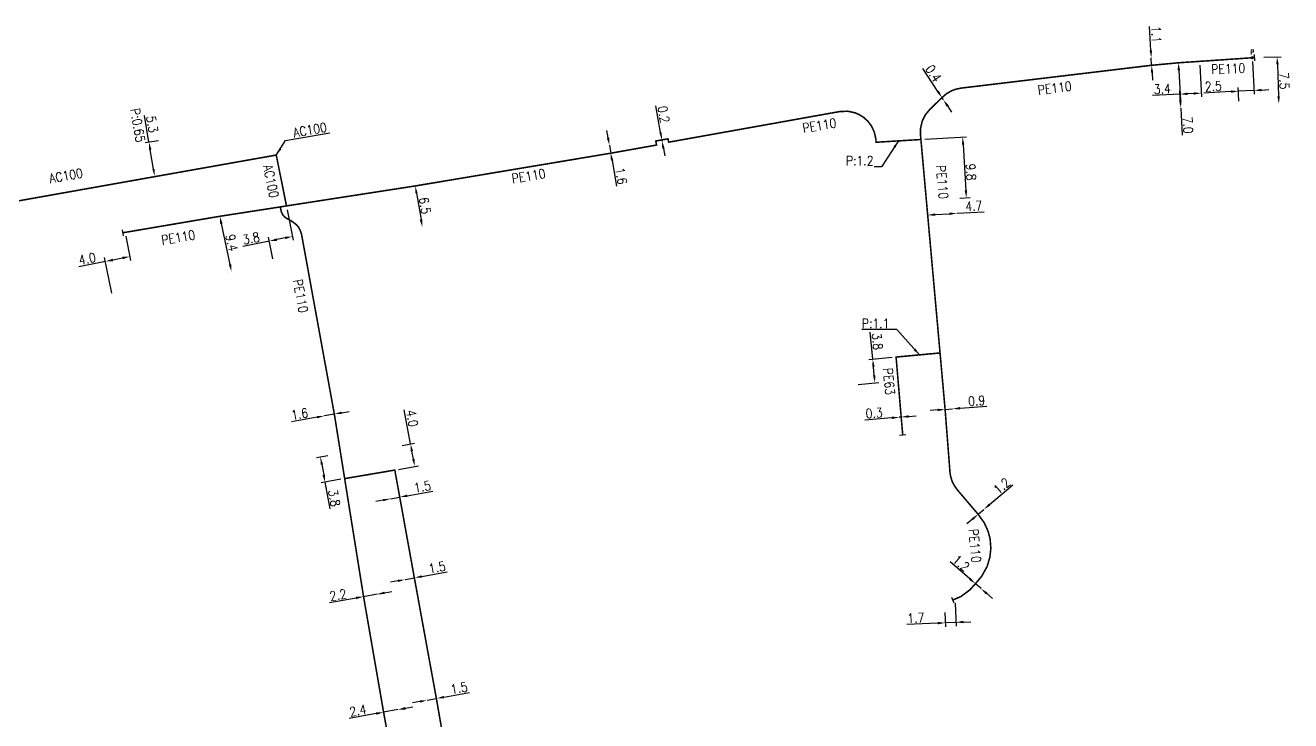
# Model space of a CAD drawing. Header units: millimetres. Extents: x 115991 to 117009, y 129000 to 129990.
# Drawn here: x 116543.3 to 116746.7, y 129659.3 to 129771.2 of the extents above; entities that cross this region are included whole.
import ezdxf
from ezdxf.enums import TextEntityAlignment as Align

# ---------------------------------------------------------------- set-up
doc = ezdxf.new("R2010")
doc.units = ezdxf.units.MM
doc.header["$PDMODE"] = 34
doc.linetypes.add('L_25_AP', pattern=[2000, 1000, 1000])
doc.linetypes.add('L_25_PE', pattern=[2000, 1000, 1000])
doc.layers.get('0').update_dxf_attribs({"linetype": 'CONTINUOUS'})
doc.layers.get('DEFPOINTS').update_dxf_attribs({"linetype": 'CONTINUOUS'})
for name, color, linetype in [('L_150', 1, 'CONTINUOUS'), ('L_300', 7, 'CONTINUOUS'), ('L_340', 7, 'CONTINUOUS')]:
    doc.layers.add(name, color=color, linetype=linetype)
doc.styles.add('G_ROMANS', font='ROMANS.SHX', dxfattribs={"width": 0.75})
doc.styles.get("Standard").update_dxf_attribs({"font": 'romans.shx', "width": 0.85})
doc.dimstyles.get("Standard").update_dxf_attribs({"dimtxt": 1.5, "dimasz": 1.2, "dimexe": 0.625, "dimexo": 0.625, "dimgap": 0.25, "dimtad": 1, "dimdec": 1, "dimzin": 0, "dimdsep": 46, "dimtxsty": 'Standard', "dimcen": -0.5, "dimadec": 0, "dimazin": 0, "dimtfac": 1, "dimtdec": 1, "dimtmove": 0, "dimatfit": 3, "dimfxl": 0, "dimtolj": 1, "dimtzin": 0, "dimarcsym": 0})

# ---------------------------------------------------------------- blocks, each defined once
blk = doc.blocks.new('*D20')
at = {"layer": 'DEFPOINTS', "color": 0, "linetype": 'Continuous', "transparency": 16777216}
for p in [(116741.75, 129766.02), (116744.78, 129758.59), (116744.78, 129758.59)]:
    blk.add_point(p, dxfattribs=at)
at = {"layer": 'L_340', "color": 0, "linetype": 'Continuous', "lineweight": -2, "transparency": 16777216}
for p, q in [((116742.38, 129766.04), (116745.13, 129766.14)), ((116744.55, 129764.92), (116744.73, 129759.79))]:
    blk.add_line(p, q, dxfattribs=at)
at = {"layer": 'L_340', "color": 0, "linetype": 'Continuous', "transparency": 16777216}
for points in [[(116744.75, 129764.93), (116744.35, 129764.91), (116744.5, 129766.12)], [(116744.93, 129759.79), (116744.53, 129759.78), (116744.78, 129758.59)]]:
    blk.add_solid(points, dxfattribs=at)
at = {"layer": 'L_340', "color": 0, "linetype": 'Continuous', "transparency": 16777216, "insert": (116745.64, 129762.26), "char_height": 1.5, "attachment_point": 5, "rotation": 272.0991}
blk.add_mtext('\\A1;7.5', dxfattribs=at)
blk = doc.blocks.new('L_300_12')
at = {"color": 0, "linetype": 'Continuous', "const_width": 0.497, "flags": 128}
blk.add_lwpolyline([(-0.25, 0, 1), (0.25, 0, 1)], format="xyb", close=True, dxfattribs=at)
at = {"color": 0, "linetype": 'Continuous', "style": 'G_ROMANS', "width": 0.75}
blk.add_text('P', height=1.5, dxfattribs=at).set_placement((0, 1.85), align=Align.MIDDLE)
at = {"color": 0, "linetype": 'Continuous', "style": 'G_ROMANS', "width": 0.75, "flags": 3}
for tag, p in [('DEF_COUP', (0, -7.5)), ('DEF_LEG', (0, -5)), ('DEF_TYPE', (0, -10))]:
    blk.add_attdef(tag, text='', height=1.2, dxfattribs=at).set_placement(p, align=Align.MIDDLE)
blk = doc.blocks.new('*D21')
at = {"layer": 'DEFPOINTS', "color": 0, "linetype": 'Continuous', "transparency": 16777216}
for p in [(116732.03, 129765.39), (116728.9, 129760.11), (116729.02, 129757.87)]:
    blk.add_point(p, dxfattribs=at)
at = {"layer": 'L_150', "color": 0, "linetype": 'Continuous', "lineweight": -2, "transparency": 16777216}
for p, q in [((116732.07, 129764.77), (116732.33, 129759.66)), ((116728.9, 129760.11), (116724.48, 129759.88)), ((116728.98, 129758.5), (116728.87, 129760.73)), ((116731.1, 129760.22), (116730.1, 129760.17))]:
    blk.add_line(p, q, dxfattribs=at)
at = {"layer": 'L_150', "color": 0, "linetype": 'Continuous', "transparency": 16777216}
for points in [[(116730.09, 129760.37), (116730.11, 129759.97), (116728.9, 129760.11)], [(116731.09, 129760.42), (116731.11, 129760.02), (116732.3, 129760.28)]]:
    blk.add_solid(points, dxfattribs=at)
at = {"layer": 'L_150', "color": 0, "linetype": 'Continuous', "transparency": 16777216, "insert": (116726.04, 129760.96), "char_height": 1.5, "attachment_point": 5, "rotation": 2.9325}
blk.add_mtext('\\A1;3.4', dxfattribs=at)
blk = doc.blocks.new('L_340_07')
at = {"color": 0, "linetype": 'Continuous', "const_width": 0.25, "flags": 128}
blk.add_lwpolyline([(0, 0), (1.25, 0)], dxfattribs=at)
at = {"color": 0, "linetype": 'Continuous', "flags": 128}
blk.add_lwpolyline([(1.25, -0.5), (1.25, 0.5)], dxfattribs=at)
at = {"color": 0, "linetype": 'Continuous', "style": 'G_ROMANS', "width": 0.75, "flags": 3}
for tag, p in [('DEF_LEG', (0.72, -3.47)), ('DEF_COUP', (0.72, -5.97)), ('DEF_TYPE', (0.72, -8.47))]:
    blk.add_attdef(tag, text='', height=1.2, dxfattribs=at).set_placement(p, align=Align.MIDDLE)
blk = doc.blocks.new('*D22')
at = {"layer": 'DEFPOINTS', "color": 0, "linetype": 'Continuous', "transparency": 16777216}
for p in [(116740.51, 129765.97), (116740.78, 129760.71), (116738.39, 129758.35)]:
    blk.add_point(p, dxfattribs=at)
at = {"layer": 'L_300', "color": 0, "linetype": 'Continuous', "lineweight": -2, "transparency": 16777216}
for p, q in [((116740.54, 129765.35), (116740.81, 129760.09)), ((116737.08, 129760.52), (116732.71, 129760.3)), ((116738.36, 129758.98), (116738.24, 129761.21)), ((116740.78, 129760.71), (116738.28, 129760.59)), ((116741.97, 129760.78), (116743.17, 129760.84))]:
    blk.add_line(p, q, dxfattribs=at)
at = {"layer": 'L_300', "color": 0, "linetype": 'Continuous', "transparency": 16777216}
for points in [[(116737.07, 129760.72), (116737.09, 129760.33), (116738.28, 129760.59)], [(116741.96, 129760.98), (116741.98, 129760.58), (116740.78, 129760.71)]]:
    blk.add_solid(points, dxfattribs=at)
at = {"layer": 'L_300', "color": 0, "linetype": 'Continuous', "transparency": 16777216, "insert": (116734.24, 129761.38), "char_height": 1.5, "attachment_point": 5, "rotation": 2.9325}
blk.add_mtext('\\A1;2.5', dxfattribs=at)
blk = doc.blocks.new('*D259')
at = {"layer": 'DEFPOINTS', "color": 0, "linetype": 'Continuous', "transparency": 16777216}
for p in [(116563.19, 129752.37), (116565.34, 129752.73), (116564.13, 129746.85)]:
    blk.add_point(p, dxfattribs=at)
at = {"layer": 'L_150', "color": 0, "linetype": 'Continuous', "lineweight": -2, "transparency": 16777216}
for p, q in [((116563.19, 129752.37), (116562.45, 129756.68)), ((116564.72, 129752.63), (116562.58, 129752.26)), ((116563.93, 129748.03), (116563.39, 129751.18))]:
    blk.add_line(p, q, dxfattribs=at)
at = {"layer": 'L_150', "color": 0, "linetype": 'Continuous', "transparency": 16777216}
for points in [[(116563.59, 129751.22), (116563.2, 129751.15), (116563.19, 129752.37)], [(116564.13, 129748.06), (116563.74, 129748), (116564.13, 129746.85)]]:
    blk.add_solid(points, dxfattribs=at)
at = {"layer": 'L_150', "color": 0, "linetype": 'Continuous', "transparency": 16777216, "insert": (116563.71, 129755.28), "char_height": 1.5, "attachment_point": 5, "rotation": 279.6992}
blk.add_mtext('\\A1;5.3', dxfattribs=at)
blk = doc.blocks.new('*D269')
at = {"layer": 'DEFPOINTS', "color": 0, "linetype": 'Continuous', "transparency": 16777216}
for p in [(116605.97, 129745.35), (116607.12, 129738.75), (116607.12, 129738.75)]:
    blk.add_point(p, dxfattribs=at)
at = {"layer": 'L_150', "color": 0, "linetype": 'Continuous', "lineweight": -2, "transparency": 16777216}
blk.add_line((116606.18, 129744.17), (116606.91, 129739.94), dxfattribs=at)
at = {"layer": 'L_150', "color": 0, "linetype": 'Continuous', "transparency": 16777216}
for points in [[(116606.37, 129744.21), (116605.98, 129744.14), (116605.97, 129745.35)], [(116607.11, 129739.97), (116606.71, 129739.9), (116607.12, 129738.75)]]:
    blk.add_solid(points, dxfattribs=at)
at = {"layer": 'L_150', "color": 0, "linetype": 'Continuous', "transparency": 16777216, "insert": (116607.53, 129742.19), "char_height": 1.5, "attachment_point": 5, "rotation": 279.8553}
blk.add_mtext('\\A1;6.5', dxfattribs=at)
blk = doc.blocks.new('*D270')
at = {"layer": 'DEFPOINTS', "color": 0, "linetype": 'Continuous', "transparency": 16777216}
for p in [(116645.62, 129752.76), (116645.66, 129752.56), (116645.66, 129752.56)]:
    blk.add_point(p, dxfattribs=at)
at = {"layer": 'L_150', "color": 0, "linetype": 'Continuous', "lineweight": -2, "transparency": 16777216}
for p, q in [((116645.41, 129753.94), (116644.65, 129758.24)), ((116645.66, 129752.56), (116645.62, 129752.76)), ((116645.87, 129751.38), (116646.08, 129750.2))]:
    blk.add_line(p, q, dxfattribs=at)
at = {"layer": 'L_150', "color": 0, "linetype": 'Continuous', "transparency": 16777216}
for points in [[(116645.61, 129753.97), (116645.22, 129753.9), (116645.62, 129752.76)], [(116646.06, 129751.41), (116645.67, 129751.34), (116645.66, 129752.56)]]:
    blk.add_solid(points, dxfattribs=at)
at = {"layer": 'L_150', "color": 0, "linetype": 'Continuous', "transparency": 16777216, "insert": (116645.91, 129756.86), "char_height": 1.5, "attachment_point": 5, "rotation": 280.0277}
blk.add_mtext('\\A1;0.2', dxfattribs=at)
blk = doc.blocks.new('*D271')
at = {"layer": 'DEFPOINTS', "color": 0, "linetype": 'Continuous', "transparency": 16777216}
for p in [(116637.19, 129751.9), (116637.19, 129751.9), (116637.41, 129750.62)]:
    blk.add_point(p, dxfattribs=at)
at = {"layer": 'L_150', "color": 0, "linetype": 'Continuous', "lineweight": -2, "transparency": 16777216}
for p, q in [((116636.98, 129753.08), (116636.77, 129754.26)), ((116637.19, 129751.9), (116637.41, 129750.62)), ((116637.62, 129749.44), (116638.35, 129745.31))]:
    blk.add_line(p, q, dxfattribs=at)
at = {"layer": 'L_150', "color": 0, "linetype": 'Continuous', "transparency": 16777216}
for points in [[(116637.17, 129753.11), (116636.78, 129753.04), (116637.19, 129751.9)], [(116637.82, 129749.47), (116637.42, 129749.4), (116637.41, 129750.62)]]:
    blk.add_solid(points, dxfattribs=at)
at = {"layer": 'L_150', "color": 0, "linetype": 'Continuous', "transparency": 16777216, "insert": (116639.08, 129746.96), "char_height": 1.5, "attachment_point": 5, "rotation": 280.0277}
blk.add_mtext('\\A1;1.6', dxfattribs=at)
blk = doc.blocks.new('*D272')
at = {"layer": 'DEFPOINTS', "color": 0, "linetype": 'Continuous', "transparency": 16777216}
for p in [(116574.57, 129740.47), (116576.46, 129731.57), (116576.46, 129731.57)]:
    blk.add_point(p, dxfattribs=at)
at = {"layer": 'L_150', "color": 0, "linetype": 'Continuous', "lineweight": -2, "transparency": 16777216}
for p, q in [((116574.82, 129739.3), (116576.21, 129732.74)), ((116575.84, 129731.44), (116575.84, 129731.44))]:
    blk.add_line(p, q, dxfattribs=at)
at = {"layer": 'L_150', "color": 0, "linetype": 'Continuous', "transparency": 16777216}
for points in [[(116575.02, 129739.34), (116574.63, 129739.25), (116574.57, 129740.47)], [(116576.4, 129732.78), (116576.01, 129732.7), (116576.46, 129731.57)]]:
    blk.add_solid(points, dxfattribs=at)
at = {"layer": 'L_150', "color": 0, "linetype": 'Continuous', "transparency": 16777216, "insert": (116576.49, 129736.22), "char_height": 1.5, "attachment_point": 5, "rotation": 281.9392}
blk.add_mtext('\\A1;9.4', dxfattribs=at)
blk = doc.blocks.new('*D273')
at = {"layer": 'DEFPOINTS', "color": 0, "linetype": 'Continuous', "transparency": 16777216}
for p in [(116559.34, 129737.88), (116556.19, 129733.21), (116557.33, 129727.46)]:
    blk.add_point(p, dxfattribs=at)
at = {"layer": 'L_340', "color": 0, "linetype": 'Continuous', "lineweight": -2, "transparency": 16777216}
for p, q in [((116559.47, 129737.26), (116560.24, 129733.37)), ((116556.19, 129733.21), (116551.91, 129732.35)), ((116557.21, 129728.08), (116556.07, 129733.82)), ((116558.94, 129733.75), (116557.37, 129733.44))]:
    blk.add_line(p, q, dxfattribs=at)
at = {"layer": 'L_340', "color": 0, "linetype": 'Continuous', "transparency": 16777216}
for points in [[(116557.33, 129733.64), (116557.41, 129733.24), (116556.19, 129733.21)], [(116558.9, 129733.95), (116558.98, 129733.56), (116560.12, 129733.99)]]:
    blk.add_solid(points, dxfattribs=at)
at = {"layer": 'L_340', "color": 0, "linetype": 'Continuous', "transparency": 16777216, "insert": (116553.27, 129733.64), "char_height": 1.5, "attachment_point": 5, "rotation": 11.2316}
blk.add_mtext('\\A1;4.0', dxfattribs=at)
blk = doc.blocks.new('*D274')
at = {"layer": 'DEFPOINTS', "color": 0, "linetype": 'Continuous', "transparency": 16777216}
for p in [(116585.29, 129742.14), (116582.54, 129736.48), (116583.24, 129733)]:
    blk.add_point(p, dxfattribs=at)
at = {"layer": 'L_150', "color": 0, "linetype": 'Continuous', "lineweight": -2, "transparency": 16777216}
for p, q in [((116585.41, 129741.52), (116586.39, 129736.62)), ((116583.12, 129733.61), (116582.42, 129737.1)), ((116585.09, 129736.99), (116583.72, 129736.72)), ((116582.54, 129736.48), (116578.26, 129735.63))]:
    blk.add_line(p, q, dxfattribs=at)
at = {"layer": 'L_150', "color": 0, "linetype": 'Continuous', "transparency": 16777216}
for points in [[(116585.05, 129737.19), (116585.13, 129736.8), (116586.27, 129737.23)], [(116583.68, 129736.92), (116583.76, 129736.52), (116582.54, 129736.48)]]:
    blk.add_solid(points, dxfattribs=at)
at = {"layer": 'L_150', "color": 0, "linetype": 'Continuous', "transparency": 16777216, "insert": (116579.61, 129736.92), "char_height": 1.5, "attachment_point": 5, "rotation": 11.3101}
blk.add_mtext('\\A1;3.8', dxfattribs=at)
blk = doc.blocks.new('*D295')
at = {"layer": 'DEFPOINTS', "color": 0, "linetype": 'Continuous', "transparency": 16777216}
for p in [(116687.25, 129752.82), (116692.89, 129743.34), (116694.55, 129743.44)]:
    blk.add_point(p, dxfattribs=at)
at = {"layer": 'L_150', "color": 0, "linetype": 'Continuous', "lineweight": -2, "transparency": 16777216}
for p, q in [((116687.88, 129752.85), (116694.58, 129753.26)), ((116694.03, 129752.03), (116694.48, 129744.64)), ((116693.51, 129743.38), (116695.18, 129743.48))]:
    blk.add_line(p, q, dxfattribs=at)
at = {"layer": 'L_150', "color": 0, "linetype": 'Continuous', "transparency": 16777216}
for points in [[(116694.23, 129752.04), (116693.83, 129752.01), (116693.96, 129753.22)], [(116694.68, 129744.65), (116694.28, 129744.63), (116694.55, 129743.44)]]:
    blk.add_solid(points, dxfattribs=at)
at = {"layer": 'L_150', "color": 0, "linetype": 'Continuous', "transparency": 16777216, "insert": (116695.3, 129747.58), "char_height": 1.5, "attachment_point": 5, "rotation": 273.4658}
blk.add_mtext('\\A1;9.8', dxfattribs=at)
blk = doc.blocks.new('*D296')
at = {"layer": 'DEFPOINTS', "color": 0, "linetype": 'Continuous', "transparency": 16777216}
for p in [(116688.34, 129740.67), (116693.03, 129740.95), (116693.03, 129740.95)]:
    blk.add_point(p, dxfattribs=at)
at = {"layer": 'L_150', "color": 0, "linetype": 'Continuous', "lineweight": -2, "transparency": 16777216}
for p, q in [((116693.03, 129740.95), (116697.4, 129741.21)), ((116689.54, 129740.74), (116691.83, 129740.88))]:
    blk.add_line(p, q, dxfattribs=at)
at = {"layer": 'L_150', "color": 0, "linetype": 'Continuous', "transparency": 16777216}
for points in [[(116691.82, 129741.08), (116691.85, 129740.68), (116693.03, 129740.95)], [(116689.53, 129740.94), (116689.55, 129740.54), (116688.34, 129740.67)]]:
    blk.add_solid(points, dxfattribs=at)
at = {"layer": 'L_150', "color": 0, "linetype": 'Continuous', "transparency": 16777216, "insert": (116695.75, 129742.12), "char_height": 1.5, "attachment_point": 5, "rotation": 3.4658}
blk.add_mtext('\\A1;4.7', dxfattribs=at)
blk = doc.blocks.new('*D305')
at = {"layer": 'DEFPOINTS', "color": 0, "linetype": 'Continuous', "transparency": 16777216}
for p in [(116690.64, 129759.56), (116690.86, 129759.23), (116690.86, 129759.23)]:
    blk.add_point(p, dxfattribs=at)
at = {"layer": 'L_150', "color": 0, "linetype": 'Continuous', "lineweight": -2, "transparency": 16777216}
for p, q in [((116689.98, 129760.56), (116687.54, 129764.26)), ((116690.86, 129759.23), (116690.64, 129759.56)), ((116691.52, 129758.23), (116692.18, 129757.22))]:
    blk.add_line(p, q, dxfattribs=at)
at = {"layer": 'L_150', "color": 0, "linetype": 'Continuous', "transparency": 16777216}
for points in [[(116690.15, 129760.67), (116689.81, 129760.45), (116690.64, 129759.56)], [(116691.69, 129758.34), (116691.35, 129758.12), (116690.86, 129759.23)]]:
    blk.add_solid(points, dxfattribs=at)
at = {"layer": 'L_150', "color": 0, "linetype": 'Continuous', "transparency": 16777216, "insert": (116689.26, 129763.46), "char_height": 1.5, "attachment_point": 5, "rotation": 303.4241}
blk.add_mtext('\\A1;0.4', dxfattribs=at)
blk = doc.blocks.new('*D277')
at = {"layer": 'DEFPOINTS', "color": 0, "linetype": 'Continuous', "transparency": 16777216}
for p in [(116597.68, 129679.29), (116599.84, 129679.68), (116599.84, 129679.68)]:
    blk.add_point(p, dxfattribs=at)
at = {"layer": 'L_150', "color": 0, "linetype": 'Continuous', "lineweight": -2, "transparency": 16777216}
for p, q in [((116601.02, 129679.9), (116602.2, 129680.11)), ((116596.5, 129679.07), (116592.2, 129678.29)), ((116599.84, 129679.68), (116597.68, 129679.29))]:
    blk.add_line(p, q, dxfattribs=at)
at = {"layer": 'L_150', "color": 0, "linetype": 'Continuous', "transparency": 16777216}
for points in [[(116600.99, 129680.09), (116601.06, 129679.7), (116599.84, 129679.68)], [(116596.46, 129679.27), (116596.53, 129678.88), (116597.68, 129679.29)]]:
    blk.add_solid(points, dxfattribs=at)
at = {"layer": 'L_150', "color": 0, "linetype": 'Continuous', "transparency": 16777216, "insert": (116593.58, 129679.56), "char_height": 1.5, "attachment_point": 5, "rotation": 10.2916}
blk.add_mtext('\\A1;2.2', dxfattribs=at)
blk = doc.blocks.new('*D278')
at = {"layer": 'DEFPOINTS', "color": 0, "linetype": 'Continuous', "transparency": 16777216}
for p in [(116600.9, 129660.7), (116603.21, 129661.12), (116603.21, 129661.12)]:
    blk.add_point(p, dxfattribs=at)
at = {"layer": 'L_150', "color": 0, "linetype": 'Continuous', "lineweight": -2, "transparency": 16777216}
for p, q in [((116599.72, 129660.49), (116595.36, 129659.7)), ((116603.21, 129661.12), (116600.9, 129660.7)), ((116604.4, 129661.34), (116605.58, 129661.55))]:
    blk.add_line(p, q, dxfattribs=at)
at = {"layer": 'L_150', "color": 0, "linetype": 'Continuous', "transparency": 16777216}
for points in [[(116599.69, 129660.69), (116599.76, 129660.29), (116600.9, 129660.7)], [(116604.36, 129661.54), (116604.43, 129661.14), (116603.21, 129661.12)]]:
    blk.add_solid(points, dxfattribs=at)
at = {"layer": 'L_150', "color": 0, "linetype": 'Continuous', "transparency": 16777216, "insert": (116596.77, 129660.97), "char_height": 1.5, "attachment_point": 5, "rotation": 10.3044}
blk.add_mtext('\\A1;2.4', dxfattribs=at)
blk = doc.blocks.new('*D291')
at = {"layer": 'DEFPOINTS', "color": 0, "linetype": 'Continuous', "transparency": 16777216}
for p in [(116607.91, 129662.64), (116607.91, 129662.64), (116609.38, 129662.91)]:
    blk.add_point(p, dxfattribs=at)
at = {"layer": 'L_150', "color": 0, "linetype": 'Continuous', "lineweight": -2, "transparency": 16777216}
for p, q in [((116610.56, 129663.13), (116614.68, 129663.88)), ((116606.73, 129662.43), (116605.55, 129662.21)), ((116607.91, 129662.64), (116609.38, 129662.91))]:
    blk.add_line(p, q, dxfattribs=at)
at = {"layer": 'L_150', "color": 0, "linetype": 'Continuous', "transparency": 16777216}
for points in [[(116606.69, 129662.62), (116606.76, 129662.23), (116607.91, 129662.64)], [(116610.53, 129663.32), (116610.6, 129662.93), (116609.38, 129662.91)]]:
    blk.add_solid(points, dxfattribs=at)
at = {"layer": 'L_150', "color": 0, "linetype": 'Continuous', "transparency": 16777216, "insert": (116613.03, 129664.59), "char_height": 1.5, "attachment_point": 5, "rotation": 10.348}
blk.add_mtext('\\A1;1.5', dxfattribs=at)
blk = doc.blocks.new('*D292')
at = {"layer": 'DEFPOINTS', "color": 0, "linetype": 'Continuous', "transparency": 16777216}
for p in [(116605.84, 129682.32), (116604.36, 129682.05), (116604.36, 129682.05)]:
    blk.add_point(p, dxfattribs=at)
at = {"layer": 'L_150', "color": 0, "linetype": 'Continuous', "lineweight": -2, "transparency": 16777216}
for p, q in [((116604.36, 129682.05), (116605.84, 129682.32)), ((116607.02, 129682.53), (116611.14, 129683.28)), ((116603.18, 129681.83), (116602, 129681.62))]:
    blk.add_line(p, q, dxfattribs=at)
at = {"layer": 'L_150', "color": 0, "linetype": 'Continuous', "transparency": 16777216}
for points in [[(116606.98, 129682.73), (116607.06, 129682.34), (116605.84, 129682.32)], [(116603.15, 129682.03), (116603.22, 129681.63), (116604.36, 129682.05)]]:
    blk.add_solid(points, dxfattribs=at)
at = {"layer": 'L_150', "color": 0, "linetype": 'Continuous', "transparency": 16777216, "insert": (116609.49, 129684), "char_height": 1.5, "attachment_point": 5, "rotation": 10.348}
blk.add_mtext('\\A1;1.5', dxfattribs=at)
blk = doc.blocks.new('*D303')
at = {"layer": 'DEFPOINTS', "color": 0, "linetype": 'Continuous', "transparency": 16777216}
for p in [(116728.64, 129765.16), (116729.02, 129757.87), (116729.02, 129757.87)]:
    blk.add_point(p, dxfattribs=at)
at = {"layer": 'L_150', "color": 0, "linetype": 'Continuous', "lineweight": -2, "transparency": 16777216}
for p, q in [((116728.7, 129763.96), (116728.95, 129759.07)), ((116729.02, 129757.87), (116729.24, 129753.51))]:
    blk.add_line(p, q, dxfattribs=at)
at = {"layer": 'L_150', "color": 0, "linetype": 'Continuous', "transparency": 16777216}
for points in [[(116728.9, 129763.97), (116728.5, 129763.95), (116728.64, 129765.16)], [(116729.15, 129759.08), (116728.75, 129759.06), (116729.02, 129757.87)]]:
    blk.add_solid(points, dxfattribs=at)
at = {"layer": 'L_150', "color": 0, "linetype": 'Continuous', "transparency": 16777216, "insert": (116730.16, 129755.14), "char_height": 1.5, "attachment_point": 5, "rotation": 272.9325}
blk.add_mtext('\\A1;7.0', dxfattribs=at)
blk = doc.blocks.new('*D304')
at = {"layer": 'DEFPOINTS', "color": 0, "linetype": 'Continuous', "transparency": 16777216}
for p in [(116724.27, 129765.97), (116724.27, 129765.97), (116724.33, 129764.76)]:
    blk.add_point(p, dxfattribs=at)
at = {"layer": 'L_150', "color": 0, "linetype": 'Continuous', "lineweight": -2, "transparency": 16777216}
for p, q in [((116724.21, 129767.16), (116724.01, 129770.98)), ((116724.33, 129764.76), (116724.27, 129765.97)), ((116724.4, 129763.56), (116724.46, 129762.36))]:
    blk.add_line(p, q, dxfattribs=at)
at = {"layer": 'L_150', "color": 0, "linetype": 'Continuous', "transparency": 16777216}
for points in [[(116724.41, 129767.17), (116724.01, 129767.15), (116724.27, 129765.97)], [(116724.59, 129763.57), (116724.2, 129763.55), (116724.33, 129764.76)]]:
    blk.add_solid(points, dxfattribs=at)
at = {"layer": 'L_150', "color": 0, "linetype": 'Continuous', "transparency": 16777216, "insert": (116725.08, 129769.72), "char_height": 1.5, "attachment_point": 5, "rotation": 272.9325}
blk.add_mtext('\\A1;1.1', dxfattribs=at)
blk = doc.blocks.new('*D301')
at = {"layer": 'DEFPOINTS', "color": 0, "linetype": 'Continuous', "transparency": 16777216}
for p in [(116692.7, 129678.89), (116691.07, 129677.37), (116691.17, 129675.08)]:
    blk.add_point(p, dxfattribs=at)
at = {"layer": 'L_340', "color": 0, "linetype": 'Continuous', "lineweight": -2, "transparency": 16777216}
for p, q in [((116692.73, 129678.26), (116692.9, 129674.53)), ((116691.1, 129676.75), (116691.2, 129674.46)), ((116689.97, 129675.03), (116684.99, 129674.81)), ((116692.87, 129675.16), (116691.17, 129675.08)), ((116694.07, 129675.21), (116695.27, 129675.26))]:
    blk.add_line(p, q, dxfattribs=at)
at = {"layer": 'L_340', "color": 0, "linetype": 'Continuous', "transparency": 16777216}
for points in [[(116689.96, 129675.23), (116689.98, 129674.83), (116691.17, 129675.08)], [(116694.06, 129675.41), (116694.08, 129675.01), (116692.87, 129675.16)]]:
    blk.add_solid(points, dxfattribs=at)
at = {"layer": 'L_340', "color": 0, "linetype": 'Continuous', "transparency": 16777216, "insert": (116686.44, 129675.87), "char_height": 1.5, "attachment_point": 5, "rotation": 2.5437}
blk.add_mtext('\\A1;1.7', dxfattribs=at)
blk = doc.blocks.new('*D297')
at = {"layer": 'DEFPOINTS', "color": 0, "linetype": 'Continuous', "transparency": 16777216}
for p in [(116691.14, 129709.41), (116692.34, 129709.5), (116692.34, 129709.5)]:
    blk.add_point(p, dxfattribs=at)
at = {"layer": 'L_150', "color": 0, "linetype": 'Continuous', "lineweight": -2, "transparency": 16777216}
for p, q in [((116689.95, 129709.32), (116688.75, 129709.22)), ((116691.14, 129709.41), (116692.34, 129709.5)), ((116691.19, 129708.79), (116691.19, 129708.79)), ((116692.39, 129708.88), (116692.39, 129708.88)), ((116693.54, 129709.59), (116697.83, 129709.92))]:
    blk.add_line(p, q, dxfattribs=at)
at = {"layer": 'L_150', "color": 0, "linetype": 'Continuous', "transparency": 16777216}
for points in [[(116689.93, 129709.52), (116689.96, 129709.12), (116691.14, 129709.41)], [(116693.52, 129709.79), (116693.55, 129709.39), (116692.34, 129709.5)]]:
    blk.add_solid(points, dxfattribs=at)
at = {"layer": 'L_150', "color": 0, "linetype": 'Continuous', "transparency": 16777216, "insert": (116696.21, 129710.8), "char_height": 1.5, "attachment_point": 5, "rotation": 4.4035}
blk.add_mtext('\\A1;0.9', dxfattribs=at)
blk = doc.blocks.new('*D298')
at = {"layer": 'DEFPOINTS', "color": 0, "linetype": 'Continuous', "transparency": 16777216}
for p in [(116683.26, 129717.83), (116676.54, 129713.38), (116679.86, 129713.69)]:
    blk.add_point(p, dxfattribs=at)
at = {"layer": 'L_150', "color": 0, "linetype": 'Continuous', "lineweight": -2, "transparency": 16777216}
for p, q in [((116679.51, 129717.47), (116679.1, 129721.83)), ((116682.64, 129717.77), (116678.89, 129717.41)), ((116679.75, 129714.88), (116679.62, 129716.28)), ((116677.16, 129713.44), (116680.49, 129713.75))]:
    blk.add_line(p, q, dxfattribs=at)
at = {"layer": 'L_150', "color": 0, "linetype": 'Continuous', "transparency": 16777216}
for points in [[(116679.82, 129716.3), (116679.42, 129716.26), (116679.51, 129717.47)], [(116679.95, 129714.9), (116679.55, 129714.87), (116679.86, 129713.69)]]:
    blk.add_solid(points, dxfattribs=at)
at = {"layer": 'L_150', "color": 0, "linetype": 'Continuous', "transparency": 16777216, "insert": (116680.24, 129720.34), "char_height": 1.5, "attachment_point": 5, "rotation": 275.3689}
blk.add_mtext('\\A1;3.8', dxfattribs=at)
blk = doc.blocks.new('*D299')
at = {"layer": 'DEFPOINTS', "color": 0, "linetype": 'Continuous', "transparency": 16777216}
for p in [(116683.78, 129708.15), (116683.78, 129708.15), (116684.08, 129708.18)]:
    blk.add_point(p, dxfattribs=at)
at = {"layer": 'L_150', "color": 0, "linetype": 'Continuous', "lineweight": -2, "transparency": 16777216}
for p, q in [((116682.59, 129708.05), (116678.23, 129707.68)), ((116684.08, 129708.18), (116683.78, 129708.15)), ((116685.28, 129708.28), (116686.47, 129708.38))]:
    blk.add_line(p, q, dxfattribs=at)
at = {"layer": 'L_150', "color": 0, "linetype": 'Continuous', "transparency": 16777216}
for points in [[(116682.57, 129708.25), (116682.61, 129707.85), (116683.78, 129708.15)], [(116685.26, 129708.48), (116685.3, 129708.08), (116684.08, 129708.18)]]:
    blk.add_solid(points, dxfattribs=at)
at = {"layer": 'L_150', "color": 0, "linetype": 'Continuous', "transparency": 16777216, "insert": (116679.73, 129708.81), "char_height": 1.5, "attachment_point": 5, "rotation": 4.8671}
blk.add_mtext('\\A1;0.3', dxfattribs=at)
blk = doc.blocks.new('*D300')
at = {"layer": 'DEFPOINTS', "color": 0, "linetype": 'Continuous', "transparency": 16777216}
for p in [(116696.45, 129692.54), (116697.37, 129693.32), (116697.37, 129693.32)]:
    blk.add_point(p, dxfattribs=at)
at = {"layer": 'L_150', "color": 0, "linetype": 'Continuous', "lineweight": -2, "transparency": 16777216}
for p, q in [((116698.28, 129694.09), (116702.04, 129697.3)), ((116696.45, 129692.54), (116697.37, 129693.32)), ((116695.54, 129691.76), (116694.62, 129690.98))]:
    blk.add_line(p, q, dxfattribs=at)
at = {"layer": 'L_150', "color": 0, "linetype": 'Continuous', "transparency": 16777216}
for points in [[(116695.41, 129691.91), (116695.67, 129691.61), (116696.45, 129692.54)], [(116698.15, 129694.25), (116698.41, 129693.94), (116697.37, 129693.32)]]:
    blk.add_solid(points, dxfattribs=at)
at = {"layer": 'L_150', "color": 0, "linetype": 'Continuous', "transparency": 16777216, "insert": (116700.25, 129697.09), "char_height": 1.5, "attachment_point": 5, "rotation": 40.411}
blk.add_mtext('\\A1;1.2', dxfattribs=at)
blk = doc.blocks.new('*D302')
at = {"layer": 'DEFPOINTS', "color": 0, "linetype": 'Continuous', "transparency": 16777216}
for p in [(116696.01, 129681.37), (116696.92, 129680.58), (116696.92, 129680.58)]:
    blk.add_point(p, dxfattribs=at)
at = {"layer": 'L_150', "color": 0, "linetype": 'Continuous', "lineweight": -2, "transparency": 16777216}
for p, q in [((116695.1, 129682.15), (116691.94, 129684.9)), ((116696.92, 129680.58), (116696.01, 129681.37)), ((116697.82, 129679.8), (116698.73, 129679.01))]:
    blk.add_line(p, q, dxfattribs=at)
at = {"layer": 'L_150', "color": 0, "linetype": 'Continuous', "transparency": 16777216}
for points in [[(116695.23, 129682.31), (116694.97, 129682), (116696.01, 129681.37)], [(116697.95, 129679.95), (116697.69, 129679.64), (116696.92, 129680.58)]]:
    blk.add_solid(points, dxfattribs=at)
at = {"layer": 'L_150', "color": 0, "linetype": 'Continuous', "transparency": 16777216, "insert": (116693.72, 129684.68), "char_height": 1.5, "attachment_point": 5, "rotation": 319.0503}
blk.add_mtext('\\A1;1.2', dxfattribs=at)
blk = doc.blocks.new('*D275')
at = {"layer": 'DEFPOINTS', "color": 0, "linetype": 'Continuous', "transparency": 16777216}
for p in [(116590.75, 129701.74), (116592.54, 129702.07), (116594.64, 129698.28)]:
    blk.add_point(p, dxfattribs=at)
at = {"layer": 'L_150', "color": 0, "linetype": 'Continuous', "lineweight": -2, "transparency": 16777216}
for p, q in [((116591.92, 129701.96), (116590.14, 129701.63)), ((116590.97, 129700.56), (116591.27, 129698.89)), ((116594.02, 129698.17), (116590.87, 129697.6)), ((116591.48, 129697.71), (116592.26, 129693.41))]:
    blk.add_line(p, q, dxfattribs=at)
at = {"layer": 'L_150', "color": 0, "linetype": 'Continuous', "transparency": 16777216}
for points in [[(116591.16, 129700.6), (116590.77, 129700.53), (116590.75, 129701.74)], [(116591.46, 129698.93), (116591.07, 129698.86), (116591.48, 129697.71)]]:
    blk.add_solid(points, dxfattribs=at)
at = {"layer": 'L_150', "color": 0, "linetype": 'Continuous', "transparency": 16777216, "insert": (116592.96, 129695.15), "char_height": 1.5, "attachment_point": 5, "rotation": 280.2526}
blk.add_mtext('\\A1;3.8', dxfattribs=at)
blk = doc.blocks.new('*D276')
at = {"layer": 'DEFPOINTS', "color": 0, "linetype": 'Continuous', "transparency": 16777216}
for p in [(116592.98, 129708.66), (116591.4, 129708.38), (116591.4, 129708.38)]:
    blk.add_point(p, dxfattribs=at)
at = {"layer": 'L_150', "color": 0, "linetype": 'Continuous', "lineweight": -2, "transparency": 16777216}
for p, q in [((116592.98, 129708.66), (116591.4, 129708.38)), ((116594.16, 129708.87), (116595.34, 129709.09)), ((116590.22, 129708.16), (116586.1, 129707.42)), ((116591.51, 129707.76), (116591.51, 129707.76)), ((116593.09, 129708.05), (116593.09, 129708.05))]:
    blk.add_line(p, q, dxfattribs=at)
at = {"layer": 'L_150', "color": 0, "linetype": 'Continuous', "transparency": 16777216}
for points in [[(116594.12, 129709.07), (116594.19, 129708.68), (116592.98, 129708.66)], [(116590.19, 129708.36), (116590.26, 129707.97), (116591.4, 129708.38)]]:
    blk.add_solid(points, dxfattribs=at)
at = {"layer": 'L_150', "color": 0, "linetype": 'Continuous', "transparency": 16777216, "insert": (116587.39, 129708.67), "char_height": 1.5, "attachment_point": 5, "rotation": 10.2057}
blk.add_mtext('\\A1;1.6', dxfattribs=at)
blk = doc.blocks.new('*D293')
at = {"layer": 'DEFPOINTS', "color": 0, "linetype": 'Continuous', "transparency": 16777216}
for p in [(116602.01, 129695.03), (116602.01, 129695.03), (116603.49, 129695.3)]:
    blk.add_point(p, dxfattribs=at)
at = {"layer": 'L_150', "color": 0, "linetype": 'Continuous', "lineweight": -2, "transparency": 16777216}
for p, q in [((116600.83, 129694.82), (116599.65, 129694.61)), ((116602.01, 129695.03), (116603.49, 129695.3)), ((116604.67, 129695.51), (116608.79, 129696.26))]:
    blk.add_line(p, q, dxfattribs=at)
at = {"layer": 'L_150', "color": 0, "linetype": 'Continuous', "transparency": 16777216}
for points in [[(116600.79, 129695.02), (116600.86, 129694.63), (116602.01, 129695.03)], [(116604.63, 129695.71), (116604.7, 129695.32), (116603.49, 129695.3)]]:
    blk.add_solid(points, dxfattribs=at)
at = {"layer": 'L_150', "color": 0, "linetype": 'Continuous', "transparency": 16777216, "insert": (116607.14, 129696.98), "char_height": 1.5, "attachment_point": 5, "rotation": 10.219}
blk.add_mtext('\\A1;1.5', dxfattribs=at)
blk = doc.blocks.new('*D294')
at = {"layer": 'DEFPOINTS', "color": 0, "linetype": 'Continuous', "transparency": 16777216}
for p in [(116603.25, 129703.52), (116605.23, 129703.88), (116602.7, 129699.65)]:
    blk.add_point(p, dxfattribs=at)
at = {"layer": 'L_150', "color": 0, "linetype": 'Continuous', "lineweight": -2, "transparency": 16777216}
for p, q in [((116605.23, 129703.88), (116604.22, 129709.36)), ((116603.86, 129703.63), (116605.85, 129704)), ((116605.68, 129701.43), (116605.45, 129702.7)), ((116603.31, 129699.77), (116606.52, 129700.36))]:
    blk.add_line(p, q, dxfattribs=at)
at = {"layer": 'L_150', "color": 0, "linetype": 'Continuous', "transparency": 16777216}
for points in [[(116605.64, 129702.74), (116605.25, 129702.67), (116605.23, 129703.88)], [(116605.88, 129701.46), (116605.49, 129701.39), (116605.9, 129700.25)]]:
    blk.add_solid(points, dxfattribs=at)
at = {"layer": 'L_150', "color": 0, "linetype": 'Continuous', "transparency": 16777216, "insert": (116605.49, 129707.98), "char_height": 1.5, "attachment_point": 5, "rotation": 280.4504}
blk.add_mtext('\\A1;4.0', dxfattribs=at)

msp = doc.modelspace()

# ---------------------------------------------------------------- linework, layer by layer
at = {"layer": 'L_150', "linetype": 'L_25_PE', "flags": 128}
msp.add_lwpolyline([(116692.7, 129678.89, 0.25, 0.25, 0), (116693.68, 129679.31, 0.25, 0.25, 0), (116695.14, 129680.4, 0.25, 0.25, 0), (116696.01, 129681.37, 0.25, 0.25, 0), (116697.03, 129682.59, 0.25, 0.25, 0), (116697.91, 129684.19, 0.25, 0.25, 0), (116698.34, 129685.65, 0.25, 0.25, 0), (116698.49, 129687.08, 0.25, 0.25, 0), (116698.38, 129688.54, 0.25, 0.25, 0), (116698.05, 129689.81, 0.25, 0.25, 0), (116697.42, 129691.19, 0.25, 0.25, 0), (116696.45, 129692.54, 0.25, 0.25, 0), (116693.1, 129696.48, 0.25, 0.25, 0), (116692.59, 129697.2, 0.25, 0.25, 0), (116692.28, 129697.81, 0.25, 0.25, 0), (116692.01, 129698.7, 0.25, 0.25, 0), (116691.92, 129699.34, 0.25, 0.25, 0), (116691.14, 129709.41, 0.25, 0.25, 0), (116688.34, 129740.67, 0.25, 0.25, 0), (116687.25, 129752.82, 0.25, 0.25, 0), (116687.18, 129753.62, 0.25, 0.25, 0), (116687.19, 129754.6, 0.25, 0.25, 0), (116687.47, 129755.8, 0.25, 0.25, 0), (116687.96, 129756.78, 0.25, 0.25, 0), (116688.67, 129757.65, 0.25, 0.25, 0), (116690.64, 129759.56, 0.25, 0.25, 0), (116691.37, 129760.19, 0.25, 0.25, 0), (116692.1, 129760.62, 0.25, 0.25, 0), (116692.78, 129760.89, 0.25, 0.25, 0), (116693.63, 129761.08, 0.25, 0.25, 0), (116693.63, 129761.08, 0.25, 0.25, 0), (116724.33, 129764.76, 0.25, 0.25, 0), (116728.64, 129765.16, 0.25, 0.25, 0), (116732.03, 129765.39, 0.25, 0.25, 0), (116740.51, 129765.97, 0, 0, 0)], format="xyseb", dxfattribs=at)
at = {"layer": 'L_150', "linetype": 'L_25_PE', "const_width": 0.25, "flags": 128}
for points in [[(116687.25, 129752.82), (116680.05, 129752.38), (116680.02, 129752.87), (116679.75, 129754.05), (116679.3, 129755), (116678.71, 129755.78), (116678.06, 129756.37), (116677.42, 129756.78), (116676.66, 129757.12), (116675.5, 129757.37), (116674.16, 129757.31), (116646.71, 129752.39), (116646.61, 129752.93), (116645.62, 129752.76), (116644.64, 129752.58), (116644.76, 129751.93), (116637.41, 129750.62), (116605.97, 129745.35), (116585.29, 129742.14), (116584.3, 129741.98), (116574.57, 129740.47), (116559.34, 129737.88)], [(116584.3, 129741.98), (116584.3, 129741.98), (116584.39, 129741.49), (116584.5, 129741.09), (116584.72, 129740.68), (116585.02, 129740.35), (116585.38, 129740.1), (116586.24, 129739.61), (116586.86, 129739.14), (116587.21, 129738.74), (116587.52, 129738.18), (116587.72, 129737.53), (116592.98, 129708.66), (116594.64, 129698.28), (116597.68, 129679.29), (116600.9, 129660.7), (116603.32, 129647.4), (116606.59, 129629.43), (116609.01, 129616.09), (116611.96, 129599.76), (116613.46, 129591.42), (116613.43, 129590.23), (116612.97, 129589.18), (116612.2, 129588.41), (116611.04, 129587.94), (116608.71, 129587.52), (116609.52, 129582.83), (116610.19, 129578.96), (116616.65, 129580.11), (116625.24, 129581.53), (116630.43, 129582.45), (116629.56, 129587.22), (116628.86, 129591.1), (116622.51, 129590.01), (116620.85, 129599.15), (116617.35, 129618.49), (116614.91, 129631.94), (116611.65, 129649.89), (116609.38, 129662.91), (116605.84, 129682.32), (116603.49, 129695.3), (116602.7, 129699.65), (116594.64, 129698.28)], [(116684.3, 129705.69), (116684.08, 129708.18), (116683.26, 129717.83), (116690.33, 129718.49)]]:
    msp.add_lwpolyline(points, dxfattribs=at)
at = {"layer": 'L_150', "linetype": 'L_25_AP', "const_width": 0.25, "flags": 128}
msp.add_lwpolyline([(116487.58, 129734.56), (116500.85, 129735.59), (116564.13, 129746.85), (116583.65, 129750.32), (116585.29, 129742.14)], dxfattribs=at)

# ---------------------------------------------------------------- block references
at = {"layer": 'L_300', "xscale": 0.5, "yscale": 0.5, "zscale": 0.5}
msp.add_blockref('L_300_12', (116740.51, 129765.97), dxfattribs=at)
at = {"layer": 'L_340', "xscale": 0.3}
for p, rotation in [((116740.51, 129765.97), 2.097542198553904), ((116559.34, 129737.88), 189.6617727670015), ((116684.3, 129705.69), 274.8671259123313), ((116692.7, 129678.89), 203.4464208088693)]:
    msp.add_blockref('L_340_07', p, dxfattribs=dict(at, rotation=rotation))

# ---------------------------------------------------------------- texts
at = {"layer": 'L_150', "linetype": 'Continuous', "width": 0.85}
msp.add_text('PE110', height=1.5, rotation=2.0975, dxfattribs=at).set_placement((116736.64, 129764.21), align=Align.MIDDLE)
for s, rotation, p in [('PE110', 7.3859, (116706.14, 129760)), ('PE110', 9.5021, (116668.37, 129753.89)), ('AC100', 10.0853, (116547.33, 129745.78)), ('AC100', 281.3101, (116581.54, 129748.61)), ('PE110', 9.5021, (116621.63, 129745.76)), ('PE110', 275.1234, (116689.67, 129748.62)), ('PE110', 9.6618, (116565.33, 129735.87)), ('PE110', 280.3196, (116586.33, 129730.2)), ('PE63', 275.1234, (116681.18, 129716.03)), ('PE110', 275.1234, (116694.93, 129690.13))]:
    msp.add_text(s, height=1.5, rotation=rotation, dxfattribs=at).set_placement(p)
at = {"layer": 'L_150', "linetype": 'Continuous', "char_height": 1.5}
for s, insert, attachment_point, rotation in [('\\A1;P:0.65', (116561.12, 129752.27), 9, 279.6992), ('\\A1;AC100', (116586.54, 129753.16), 7, 9.9529)]:
    msp.add_mtext(s, dxfattribs=dict(at, insert=insert, attachment_point=attachment_point, rotation=rotation))
at = {"layer": 'L_150', "linetype": 'Continuous', "char_height": 1.5, "attachment_point": 9}
for s, insert in [('\\A1;P:1.2', (116679.63, 129748.66)), ('\\A1;P:1.1', (116682.19, 129722.5))]:
    msp.add_mtext(s, dxfattribs=dict(at, insert=insert))

# ---------------------------------------------------------------- dimensions: what is measured, and where the dimension line sits
at = {"layer": 'L_150', "linetype": 'Continuous'}
for base, p1, p2, angle, text, picture, middle in [((116724.27, 129765.97), (116724.33, 129764.76), (116724.27, 129765.97), 272.9325, '1.1', '*D304', (116724.08, 129769.67)), ((116729.02, 129757.87), (116728.64, 129765.16), (116729.02, 129757.87), 92.9325, '7.0', '*D303', (116729.16, 129755.09)), ((116563.19, 129752.37), (116564.13, 129746.85), (116565.34, 129752.73), 279.6992, '5.3', '*D259', (116562.72, 129755.11)), ((116637.19, 129751.9), (116637.41, 129750.62), (116637.19, 129751.9), 280.0277, '1.6', '*D271', (116638.09, 129746.78)), ((116607.12, 129738.75), (116605.97, 129745.35), (116607.12, 129738.75), 99.8553, '6.5', '*D269', (116606.55, 129742.02)), ((116576.46, 129731.57), (116574.57, 129740.47), (116576.46, 129731.57), 101.9392, '9.4', '*D272', (116575.51, 129736.02)), ((116692.34, 129709.5), (116691.14, 129709.41), (116692.34, 129709.5), 184.4035, '0.9', '*D297', (116696.28, 129709.8)), ((116605.23, 129703.88), (116602.7, 129699.65), (116603.25, 129703.52), 280.4504, '4.0', '*D294', (116604.51, 129707.8)), ((116590.75, 129701.74), (116594.64, 129698.28), (116592.54, 129702.07), 280.2526, '3.8', '*D275', (116591.98, 129694.97))]:
    dim = msp.add_linear_dim(base=base, p1=p1, p2=p2, angle=angle, text=text, dimstyle='Standard', dxfattribs=at)
    dim.commit()
    dim.dimension.update_dxf_attribs({"geometry": picture, "text_midpoint": middle, "dimtype": 160})
for base, p1, p2, angle, picture, middle in [((116690.86, 129759.23), (116690.64, 129759.56), (116690.86, 129759.23), 123.4241, '*D305', (116688.43, 129762.91)), ((116697.37, 129693.32), (116696.45, 129692.54), (116697.37, 129693.32), 220.411, '*D300', (116700.9, 129696.33)), ((116696.92, 129680.58), (116696.01, 129681.37), (116696.92, 129680.58), 139.0503, '*D302', (116693.07, 129683.92))]:
    dim = msp.add_linear_dim(base=base, p1=p1, p2=p2, angle=angle, dimstyle='Standard', override={"dimatfit": 0}, dxfattribs=at)
    dim.commit()
    dim.dimension.update_dxf_attribs({"geometry": picture, "text_midpoint": middle, "dimtype": 160})
for base, p1, p2, angle, picture, middle in [((116728.9, 129760.11), (116732.03, 129765.39), (116729.02, 129757.87), 2.9325, '*D21', (116726.09, 129759.96)), ((116645.66, 129752.56), (116645.62, 129752.76), (116645.66, 129752.56), 100.0277, '*D270', (116644.93, 129756.68)), ((116694.55, 129743.44), (116687.25, 129752.82), (116692.89, 129743.34), 93.4658, '*D295', (116694.3, 129747.52)), ((116693.03, 129740.95), (116688.34, 129740.67), (116693.03, 129740.95), 183.4658, '*D296', (116695.81, 129741.12)), ((116582.54, 129736.48), (116585.29, 129742.14), (116583.24, 129733), 11.3101, '*D274', (116579.81, 129735.94)), ((116679.86, 129713.69), (116683.26, 129717.83), (116676.54, 129713.38), 95.3689, '*D298', (116679.25, 129720.25)), ((116591.4, 129708.38), (116592.98, 129708.66), (116591.4, 129708.38), 10.2057, '*D276', (116587.57, 129707.69)), ((116683.78, 129708.15), (116684.08, 129708.18), (116683.78, 129708.15), 4.8671, '*D299', (116679.81, 129707.82)), ((116602.01, 129695.03), (116603.49, 129695.3), (116602.01, 129695.03), 10.219, '*D293', (116607.32, 129695.99)), ((116604.36, 129682.05), (116605.84, 129682.32), (116604.36, 129682.05), 10.348, '*D292', (116609.67, 129683.02)), ((116599.84, 129679.68), (116597.68, 129679.29), (116599.84, 129679.68), 190.2916, '*D277', (116593.76, 129678.58)), ((116607.91, 129662.64), (116609.38, 129662.91), (116607.91, 129662.64), 10.348, '*D291', (116613.21, 129663.61)), ((116603.21, 129661.12), (116600.9, 129660.7), (116603.21, 129661.12), 190.3044, '*D278', (116596.95, 129659.99))]:
    dim = msp.add_linear_dim(base=base, p1=p1, p2=p2, angle=angle, dimstyle='Standard', dxfattribs=at)
    dim.commit()
    dim.dimension.update_dxf_attribs({"geometry": picture, "text_midpoint": middle, "dimtype": 160})
at = {"layer": 'L_300', "linetype": 'Continuous'}
dim = msp.add_linear_dim(base=(116740.78, 129760.71), p1=(116738.39, 129758.35), p2=(116740.51, 129765.97), angle=182.9325, dimstyle='Standard', dxfattribs=at)
dim.commit()
dim.dimension.update_dxf_attribs({"geometry": '*D22', "text_midpoint": (116734.3, 129760.38), "dimtype": 160})
at = {"layer": 'L_340', "linetype": 'Continuous'}
for base, p1, p2, angle, picture, middle in [((116744.78, 129758.59), (116741.75, 129766.02), (116744.78, 129758.59), 92.0991, '*D20', (116744.64, 129762.23)), ((116556.19, 129733.21), (116559.34, 129737.88), (116557.33, 129727.46), 11.2316, '*D273', (116553.46, 129732.66))]:
    dim = msp.add_linear_dim(base=base, p1=p1, p2=p2, angle=angle, dimstyle='Standard', dxfattribs=at)
    dim.commit()
    dim.dimension.update_dxf_attribs({"geometry": picture, "text_midpoint": middle, "dimtype": 160})
dim = msp.add_linear_dim(base=(116691.17, 129675.08), p1=(116692.7, 129678.89), p2=(116691.07, 129677.37), angle=2.5437, dimstyle='Standard', override={"dimatfit": 0}, dxfattribs=at)
dim.commit()
dim.dimension.update_dxf_attribs({"geometry": '*D301', "text_midpoint": (116686.48, 129674.87), "dimtype": 160})

# ---------------------------------------------------------------- leaders
at = {"layer": 'L_150', "linetype": 'Continuous', "annotation_type": 0, "has_hookline": 1, "hookline_direction": 0, "text_width": 5.77, "horizontal_direction": (0.98495, 0.172838, 0)}
msp.add_leader([(116583.65, 129750.32), (116585.16, 129752.66), (116586.34, 129752.87)], dimstyle='Standard', dxfattribs=at)
at = {"layer": 'L_150', "linetype": 'Continuous'}
msp.add_leader([(116683.65, 129752.6), (116680.94, 129748.41), (116679.74, 129748.41)], dimstyle='Standard', dxfattribs=at)
at = {"layer": 'L_150', "linetype": 'Continuous', "annotation_type": 0, "has_hookline": 1, "hookline_direction": 1, "text_width": 4.13}
msp.add_leader([(116687.03, 129718.18), (116683.36, 129722.25), (116682.16, 129722.25)], dimstyle='Standard', dxfattribs=at)

doc.saveas('drawing.dxf')
